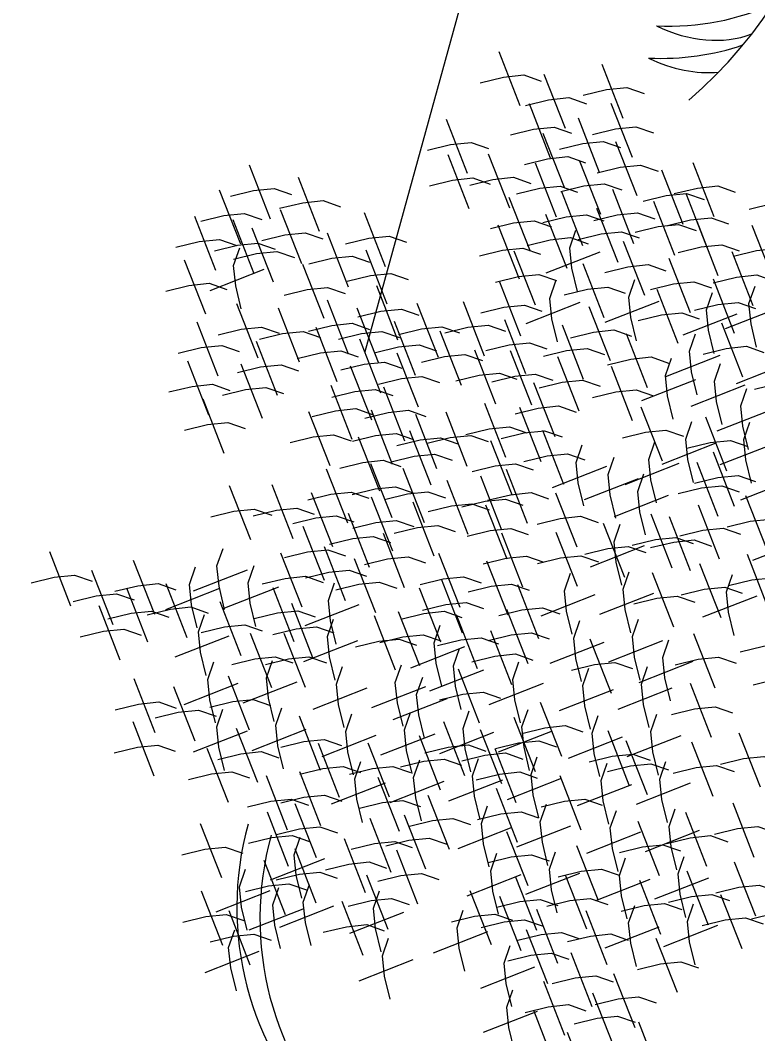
# Model space of a CAD drawing. Header units: millimetres. Extents: x 474016 to 477875, y 2288607 to 2292200.
# Drawn here: x 474438.12 to 474444.02, y 2289443.9 to 2289452 of the extents above; entities that cross this region are included whole.
import ezdxf
from ezdxf.enums import TextEntityAlignment as Align

# ---------------------------------------------------------------- set-up
doc = ezdxf.new("R2010")
doc.units = ezdxf.units.MM
doc.header["$LTSCALE"] = 50
for name, color, linetype, lineweight in [('EXT', 3, 'Continuous', 5), ('JARDIN-HP', 64, 'Continuous', 5), ('JARDINES', 98, 'Continuous', 13), ('vialidad', 5, 'Continuous', 13)]:
    doc.layers.add(name, color=color, linetype=linetype, lineweight=lineweight)
doc.styles.get("Standard").update_dxf_attribs({"font": 'arial.ttf'})

# ---------------------------------------------------------------- blocks, each defined once
blk = doc.blocks.new('A$C41BB26E9')
at = {"color": 0}
blk.add_ellipse((1.2418, -4.4579), major_axis=(3.8202, 2.2006), ratio=0.72, start_param=0.180287, end_param=1.122445, dxfattribs=at)
at = {"color": 56, "true_color": 0x7a7a00}
for centre, major_axis, start_param, end_param in [((2.0885, -2.5463), (2.0718, 1.1934), -0.382187, -0.016555), ((3.4563, -1.9337), (0.8633, 0.4973), -0.75224, -0.078285), ((2.2624, -2.5783), (2.0718, 1.1934), -0.382187, -0.093724), ((3.6302, -1.9657), (0.8633, 0.4973), -0.75224, -0.267806)]:
    blk.add_ellipse(centre, major_axis=major_axis, ratio=0.72, start_param=start_param, end_param=end_param, dxfattribs=at)
blk = doc.blocks.new('Plarbol-031')
for points in [[(-1.761525, 1.7539), (-1.539175, 1.6008)], [(-1.75135, 1.585575), (-1.677025, 1.6675), (-1.603975, 1.7285), (-1.52075, 1.750725)], [(-0.81625, 1.57985), (-0.74195, 1.6618), (-0.668875, 1.722775), (-0.585675, 1.745)], [(-1.6243, 1.62685), (-1.401975, 1.47375)], [(-1.614125, 1.458525), (-1.5398, 1.54045), (-1.46675, 1.60145), (-1.38355, 1.623675)], [(-1.15485, 1.61225), (-0.932525, 1.45915)], [(-1.144675, 1.4439), (-1.07035, 1.52585), (-0.9973, 1.586825), (-0.9141, 1.609075)], [(-1.9578, 1.5646), (-1.735475, 1.4115)], [(-1.94765, 1.39625), (-1.873325, 1.4782), (-1.800275, 1.5392), (-1.71705, 1.561425)], [(-2.19095, 1.5341), (-1.9686, 1.381025)], [(-2.180775, 1.365775), (-2.10645, 1.447725), (-2.0334, 1.5087), (-1.950175, 1.530925)], [(-0.764175, 1.525225), (-0.541825, 1.372125)], [(-0.754, 1.356875), (-0.679675, 1.438825), (-0.606625, 1.4998), (-0.5234, 1.52205)], [(-1.7126, 1.48455), (-1.490275, 1.331475)], [(-1.702425, 1.316225), (-1.6281, 1.398175), (-1.55505, 1.45915), (-1.47185, 1.481375)], [(-1.506775, 1.49155), (-1.28445, 1.33845)], [(-1.496625, 1.3232), (-1.4223, 1.40515), (-1.349225, 1.466125), (-1.266025, 1.488375)], [(-1.255225, 1.50235), (-1.032875, 1.34925)], [(-1.24505, 1.334), (-1.170725, 1.41595), (-1.097675, 1.476925), (-1.01445, 1.499175)], [(-1.098325, 1.4725), (-0.875975, 1.3194)], [(-1.08815, 1.30415), (-1.013825, 1.3861), (-0.940775, 1.447075), (-0.85755, 1.469325)], [(-1.93875, 1.41215), (-1.7164, 1.25905)], [(-1.928575, 1.2438), (-1.85425, 1.32575), (-1.7812, 1.386725), (-1.698, 1.408975)], [(-0.9865, 1.395625), (-0.764175, 1.242525)], [(-0.97635, 1.227275), (-0.902025, 1.309225), (-0.828975, 1.370225), (-0.74575, 1.39245)], [(-0.773075, 1.37085), (-0.550725, 1.21775)], [(-0.7629, 1.2025), (-0.688575, 1.28445), (-0.615525, 1.34545), (-0.5323, 1.367675)], [(-1.808525, 1.33465), (-1.586175, 1.18155)], [(-1.79835, 1.1663), (-1.724025, 1.24825), (-1.650975, 1.309225), (-1.567775, 1.331475)], [(-1.59825, 1.3251), (-1.375925, 1.172025)], [(-1.5881, 1.156775), (-1.513775, 1.238725), (-1.440725, 1.2997), (-1.3575, 1.321925)], [(-1.205675, 1.361325), (-0.983325, 1.208225)], [(-1.1955, 1.192975), (-1.121175, 1.274925), (-1.048125, 1.3359), (-0.9649, 1.35815)], [(-1.39435, 1.2997), (-1.172, 1.1466)], [(-1.384175, 1.13135), (-1.30985, 1.2133), (-1.2368, 1.2743), (-1.153575, 1.296525)], [(-0.596475, 1.057675), (-0.443375, 1.28)], [(-0.428125, 1.067825), (-0.510075, 1.14215), (-0.57105, 1.215225), (-0.5933, 1.298425)], [(-1.761525, 1.2006), (-1.539175, 1.0475)], [(-1.75135, 1.03225), (-1.677025, 1.1142), (-1.603975, 1.1752), (-1.52075, 1.197425)], [(-1.4064, 1.18535), (-1.184075, 1.03225)], [(-1.39625, 1.017025), (-1.321925, 1.09895), (-1.248875, 1.15995), (-1.16565, 1.182175)], [(-0.9973, 1.1809), (-0.774975, 1.027825)], [(-0.98715, 1.012575), (-0.912825, 1.094525), (-0.839775, 1.1555), (-0.75655, 1.177725)], [(-0.773075, 1.216475), (-0.550725, 1.0634)], [(-0.7629, 1.04815), (-0.688575, 1.1301), (-0.615525, 1.191075), (-0.5323, 1.2133)], [(-2.21825, 1.13645), (-1.995925, 0.98335)], [(-2.2081, 0.9681), (-2.133775, 1.05005), (-2.060725, 1.111025), (-1.9775, 1.133275)], [(-1.58555, 1.158675), (-1.363225, 1.005575)], [(-1.575375, 0.990325), (-1.50105, 1.072275), (-1.428, 1.133275), (-1.3448, 1.1555)], [(-0.7432, 0.923), (-0.590125, 1.145325)], [(-0.574875, 0.93315), (-0.656825, 1.007475), (-0.7178, 1.08055), (-0.740025, 1.16375)], [(-1.9648, 1.11295), (-1.74245, 0.95985)], [(-1.954625, 0.9446), (-1.8803, 1.02655), (-1.80725, 1.087525), (-1.724025, 1.10975)], [(-1.21775, 1.128175), (-0.9954, 0.9751)], [(-1.207575, 0.95985), (-1.13325, 1.0418), (-1.0602, 1.102775), (-0.976975, 1.125)], [(-0.4116, 0.87535), (-0.258525, 1.0977)], [(-1.263475, 0.81565), (-1.345425, 0.889975), (-1.4064, 0.963025), (-1.42865, 1.046225)], [(-0.62695, 1.06975), (-0.404625, 0.91665)], [(-0.6168, 0.9014), (-0.542475, 0.98335), (-0.469425, 1.044325), (-0.3862, 1.066575)], [(-0.326475, 0.900775), (-0.25215, 0.9827), (-0.179125, 1.0437), (-0.095925, 1.065925)], [(-2.11915, 1.00495), (-1.896825, 0.85185)], [(-2.109, 0.8366), (-2.034675, 0.91855), (-1.961625, 0.979525), (-1.8784, 1.001775)], [(-1.772325, 0.999875), (-1.549975, 0.846775)], [(-1.76215, 0.831525), (-1.687825, 0.913475), (-1.614775, 0.97445), (-1.53155, 0.996675)], [(-1.58745, 1.029725), (-1.365125, 0.876625)], [(-1.5773, 0.861375), (-1.502975, 0.943325), (-1.429925, 1.0043), (-1.3467, 1.02655)], [(-1.431825, 0.805475), (-1.278725, 1.027825)], [(-1.076075, 0.769275), (-0.922975, 0.9916)], [(-0.90775, 0.779425), (-0.989675, 0.85375), (-1.050675, 0.9268), (-1.0729, 1.010025)], [(-0.96365, 1.03035), (-0.7413, 0.87725)], [(-0.953475, 0.862025), (-0.87915, 0.94395), (-0.8061, 1.00495), (-0.722875, 1.027175)], [(-0.53295, 0.72925), (-0.6149, 0.803575), (-0.675875, 0.876625), (-0.6981, 0.95985)], [(-1.315575, 0.93635), (-1.093225, 0.78325)], [(-1.3054, 0.768), (-1.231075, 0.84995), (-1.158025, 0.910925), (-1.0748, 0.93315)], [(-0.701275, 0.719075), (-0.548175, 0.941425)], [(-0.358875, 0.6797), (-0.440825, 0.754025), (-0.501825, 0.827075), (-0.52405, 0.9103)], [(-1.7431, 0.8652), (-1.52075, 0.7121)], [(-1.732925, 0.69685), (-1.6586, 0.7788), (-1.58555, 0.839775), (-1.502325, 0.862025)], [(-0.527225, 0.669525), (-0.374125, 0.891875)], [(-0.36205, 0.642225), (-0.209, 0.86455)], [(-0.19375, 0.652375), (-0.275675, 0.7267), (-0.33665, 0.79975), (-0.358875, 0.882975)], [(-1.6135, 0.8061), (-1.391175, 0.653025)], [(-1.603325, 0.637775), (-1.529025, 0.719725), (-1.45595, 0.7807), (-1.37275, 0.802925)], [(-0.5628, 0.572975), (-0.64475, 0.6473), (-0.705725, 0.72035), (-0.727975, 0.803575)], [(-1.3772, 0.558375), (-1.2241, 0.7807)], [(-1.20885, 0.568525), (-1.2908, 0.64285), (-1.351775, 0.7159), (-1.374, 0.799125)], [(-1.18025, 0.78705), (-0.957925, 0.63395)], [(-1.1701, 0.618725), (-1.095775, 0.70065), (-1.022725, 0.76165), (-0.9395, 0.783875)], [(-0.966825, 0.780075), (-0.744475, 0.626975)], [(-0.95665, 0.611725), (-0.882325, 0.693675), (-0.809275, 0.75465), (-0.72605, 0.7769)], [(-0.73115, 0.5628), (-0.57805, 0.78515)], [(-0.094, 0.53105), (-0.17595, 0.605375), (-0.23695, 0.678425), (-0.25915, 0.76165)], [(-0.262325, 0.520875), (-0.10925, 0.743225)], [(-0.444, 0.665725), (-0.2217, 0.512625)], [(-0.43385, 0.497375), (-0.359525, 0.579325), (-0.286475, 0.6403), (-0.203275, 0.66255)], [(-0.091475, 0.439575), (0.061625, 0.6619)], [(-1.58935, 0.6492), (-1.367025, 0.4961)], [(-1.5792, 0.480875), (-1.504875, 0.5628), (-1.431825, 0.6238), (-1.3486, 0.646025)], [(-1.235525, 0.646025), (-1.0132, 0.492925)], [(-1.225375, 0.4777), (-1.15105, 0.559625), (-1.077975, 0.620625), (-0.994775, 0.64285)], [(-0.938875, 0.6149), (-0.716525, 0.4618)], [(-0.31885, 0.381775), (-0.4008, 0.4561), (-0.4618, 0.52915), (-0.484025, 0.61235)], [(-0.9287, 0.44655), (-0.854375, 0.5285), (-0.781325, 0.5895), (-0.6981, 0.611725)], [(-0.4872, 0.3716), (-0.3341, 0.59395)], [(-2.6369, 0.527875), (-2.41455, 0.374775)], [(-2.626725, 0.359525), (-2.5524, 0.441475), (-2.47935, 0.502475), (-2.396125, 0.5247)], [(-2.290675, 0.56345), (-2.06835, 0.41035)], [(-2.280525, 0.3951), (-2.2062, 0.47705), (-2.133125, 0.538025), (-2.049925, 0.560275)], [(-0.719075, 0.536775), (-0.496725, 0.383675)], [(-0.7089, 0.368425), (-0.634575, 0.450375), (-0.561525, 0.51135), (-0.4783, 0.5336)], [(-0.3233, 0.55075), (-0.101, 0.39765)], [(-0.31315, 0.3824), (-0.23885, 0.46435), (-0.1658, 0.525325), (-0.082575, 0.547575)], [(-1.677025, 0.478325), (-1.4547, 0.325225)], [(-1.66685, 0.309975), (-1.59255, 0.391925), (-1.519475, 0.452925), (-1.436275, 0.47515)], [(-1.47185, 0.5177), (-1.2495, 0.364625)], [(-1.461675, 0.349375), (-1.38735, 0.431325), (-1.3143, 0.4923), (-1.231075, 0.514525)], [(-1.1701, 0.512625), (-0.94775, 0.359525)], [(-1.159925, 0.344275), (-1.0856, 0.426225), (-1.01255, 0.487225), (-0.929325, 0.50945)], [(-2.85795, 0.4472), (-2.635625, 0.2941)], [(-2.8478, 0.27885), (-2.773475, 0.3608), (-2.700425, 0.421775), (-2.6172, 0.444025)], [(-0.408425, 0.207075), (-0.490375, 0.2814), (-0.551375, 0.35445), (-0.5736, 0.437675)], [(-0.359525, 0.4688), (-0.1372, 0.3157)], [(-0.34935, 0.30045), (-0.275025, 0.3824), (-0.202, 0.443375), (-0.118775, 0.465625)], [(-0.084475, 0.467525), (0.13785, 0.314425)], [(-0.074325, 0.299175), (0, 0.381125), (0.073075, 0.442125), (0.156275, 0.46435)], [(0.11245, 0.237575), (0.26555, 0.4599)], [(-2.38025, 0.3894), (-2.1579, 0.2363)], [(-2.370075, 0.22105), (-2.29575, 0.303), (-2.2227, 0.363975), (-2.1395, 0.3862)], [(-2.187125, 0.4237), (-1.9648, 0.2706)], [(-2.176975, 0.25535), (-2.10265, 0.3373), (-2.0296, 0.398275), (-1.946375, 0.420525)], [(-1.3683, 0.41225), (-1.14595, 0.25915)], [(-1.358125, 0.243925), (-1.2838, 0.325875), (-1.21075, 0.38685), (-1.127525, 0.409075)], [(-0.576775, 0.1969), (-0.423675, 0.41925)], [(-2.62165, 0.357), (-2.3993, 0.2039)], [(-2.611475, 0.18865), (-2.53715, 0.2706), (-2.4641, 0.331575), (-2.380875, 0.353825)], [(-1.851075, 0.3519), (-1.62875, 0.198825)], [(-1.840925, 0.183575), (-1.7666, 0.265525), (-1.69355, 0.3265), (-1.610325, 0.348725)], [(-1.1955, 0.35065), (-0.973175, 0.19755)], [(-1.18535, 0.1823), (-1.111025, 0.26425), (-1.037975, 0.325225), (-0.95475, 0.34745)], [(-2.0531, 0.3138), (-1.83075, 0.1607)], [(-2.042925, 0.14545), (-1.9686, 0.2274), (-1.89555, 0.288375), (-1.812325, 0.310625)], [(-1.690375, 0.3049), (-1.468025, 0.1518)], [(-1.6802, 0.13655), (-1.605875, 0.2185), (-1.532825, 0.2795), (-1.4496, 0.301725)], [(-1.508675, 0.322675), (-1.28635, 0.1696)], [(-1.498525, 0.15435), (-1.4242, 0.2363), (-1.35115, 0.297275), (-1.267925, 0.3195)], [(-0.36715, 0.0559), (-0.4491, 0.1302), (-0.510075, 0.20325), (-0.5323, 0.286475)], [(-0.2433, 0.3087), (-0.02095, 0.155625)], [(-0.233125, 0.140375), (-0.1588, 0.222325), (-0.08575, 0.2833), (-0.002525, 0.305525)], [(-2.9075, 0.273125), (-2.685175, 0.12005)], [(-2.89735, 0.1048), (-2.823025, 0.18675), (-2.749975, 0.247725), (-2.66675, 0.26995)], [(-0.680325, 0.00635), (-0.762275, 0.08065), (-0.82325, 0.1537), (-0.845475, 0.236925)], [(-0.6943, 0.0324), (-0.5412, 0.254725)], [(-0.52595, 0.042575), (-0.6079, 0.116875), (-0.668875, 0.189925), (-0.691125, 0.273125)], [(-0.535475, 0.04575), (-0.382375, 0.26805)], [(0.074325, 0.245175), (0.296675, 0.0921)], [(0.0845, 0.07685), (0.158825, 0.1588), (0.231875, 0.219775), (0.3151, 0.242)], [(-2.777925, 0.194375), (-2.555575, 0.0413)], [(-2.76775, 0.02605), (-2.693425, 0.107975), (-2.620375, 0.16895), (-2.53715, 0.1912)], [(-2.682625, 0.21215), (-2.4603, 0.05905)], [(-2.672475, 0.043825), (-2.59815, 0.12575), (-2.525075, 0.18675), (-2.441875, 0.208975)], [(-2.3936, 0.204525), (-2.17125, 0.05145)], [(-2.383425, 0.036225), (-2.3091, 0.118125), (-2.23605, 0.179125), (-2.152825, 0.20135)], [(-1.892375, 0.22295), (-1.67005, 0.06985)], [(-1.8822, 0.054625), (-1.8079, 0.13655), (-1.734825, 0.19755), (-1.651625, 0.219775)], [(-1.1847, 0.2185), (-0.962375, 0.0654)], [(-1.17455, 0.0502), (-1.100225, 0.1321), (-1.027175, 0.1931), (-0.94395, 0.215325)], [(-1.037325, 0.189925), (-0.815, 0.03685)], [(-0.84865, -0.0038), (-0.695575, 0.2185)], [(-2.0696, 0.177225), (-1.847275, 0.02415)], [(-2.05945, 0.0089), (-1.985125, 0.090825), (-1.912075, 0.1518), (-1.82885, 0.17405)], [(-1.330825, 0.1429), (-1.108475, -0.01015)], [(-1.027175, 0.0216), (-0.95285, 0.103525), (-0.879775, 0.1645), (-0.796575, 0.18675)], [(-0.402075, 0.1499), (-0.179775, -0.003175)], [(-0.391925, -0.018425), (-0.3176, 0.0635), (-0.24455, 0.1245), (-0.16135, 0.146725)], [(-0.324575, 0.188025), (-0.102275, 0.03495)], [(-0.314425, 0.0197), (-0.240125, 0.101625), (-0.16705, 0.1626), (-0.08385, 0.18485)], [(-2.934825, 0.107975), (-2.712475, -0.0451)], [(-2.92465, -0.06035), (-2.850325, 0.0216), (-2.777275, 0.08255), (-2.69405, 0.1048)], [(-2.512375, -0.127675), (-2.594325, -0.05335), (-2.6553, 0.0197), (-2.67755, 0.1029)], [(-2.2062, 0.13085), (-1.98385, -0.022225)], [(-2.196025, -0.037475), (-2.1217, 0.044475), (-2.04865, 0.105425), (-1.965425, 0.127675)], [(-1.799, 0.1086), (-1.57665, -0.044475)], [(-1.788825, -0.0597), (-1.7145, 0.02225), (-1.64145, 0.0832), (-1.558225, 0.105425)], [(-1.32065, -0.0254), (-1.246325, 0.05655), (-1.173275, 0.1175), (-1.09005, 0.139725)], [(0.06735, -0.110525), (0.22045, 0.111775)], [(0.235675, -0.100375), (0.15375, -0.02605), (0.09275, 0.047025), (0.070525, 0.1302)], [(-2.680725, -0.13785), (-2.527625, 0.084475)], [(-1.98005, 0.0654), (-1.7577, -0.08765)], [(-1.969875, -0.1029), (-1.89555, -0.02095), (-1.8225, 0.040025), (-1.739275, 0.062225)], [(-0.084475, 0.086375), (0.13785, -0.0667)], [(-0.074325, -0.08195), (0, 0), (0.073075, 0.060975), (0.156275, 0.0832)], [(-1.457225, 0.008275), (-1.2349, -0.144825)], [(-1.447075, -0.160075), (-1.37275, -0.078125), (-1.2997, -0.01715), (-1.216475, 0.005075)], [(-1.210125, 0.015875), (-0.987775, -0.1372)], [(-1.19995, -0.15245), (-1.125625, -0.0705), (-1.052575, -0.009525), (-0.96935, 0.0127)], [(-0.4961, -0.210275), (-0.343, 0.012075)], [(-0.32775, -0.2001), (-0.4097, -0.125775), (-0.470675, -0.052725), (-0.492925, 0.0305)], [(0.30175, -0.148), (0.376075, -0.06605), (0.449125, -0.005075), (0.53235, 0.01715)], [(-2.3739, -0.02795), (-2.15155, -0.18105)], [(-2.363725, -0.196275), (-2.2894, -0.11435), (-2.21635, -0.05335), (-2.133125, -0.031125)], [(-2.17825, -0.00445), (-1.9559, -0.157525)], [(-2.168075, -0.172775), (-2.09375, -0.090825), (-2.0207, -0.02985), (-1.937475, -0.007625)], [(-0.82325, -0.0165), (-0.600925, -0.1696)], [(-0.813075, -0.18485), (-0.73875, -0.1029), (-0.6657, -0.041925), (-0.5825, -0.0197)], [(-0.5609, -0.0089), (-0.33855, -0.161975)], [(-0.550725, -0.177225), (-0.4764, -0.095275), (-0.40335, -0.0343), (-0.320125, -0.012075)], [(-2.8605, -0.087025), (-2.63815, -0.240125)], [(-2.850325, -0.255375), (-2.776, -0.173425), (-2.70295, -0.112425), (-2.619725, -0.0902)], [(-1.944475, -0.062875), (-1.722125, -0.215975)], [(-1.9343, -0.231225), (-1.859975, -0.149275), (-1.786925, -0.0883), (-1.7037, -0.06605)], [(-1.762775, -0.057175), (-1.54045, -0.210275)], [(-1.752625, -0.2255), (-1.6783, -0.14355), (-1.60525, -0.082575), (-1.522025, -0.06035)], [(-1.567775, -0.0794), (-1.345425, -0.2325)], [(-1.5576, -0.24775), (-1.483275, -0.1658), (-1.410225, -0.1048), (-1.327, -0.082575)], [(-1.076075, -0.054625), (-0.85375, -0.207725)], [(-1.065925, -0.222975), (-0.9916, -0.141025), (-0.91855, -0.080025), (-0.835325, -0.0578)], [(-0.2433, -0.072425), (-0.02095, -0.2255)], [(-0.233125, -0.24075), (-0.1588, -0.1588), (-0.08575, -0.097825), (-0.002525, -0.0756)], [(0.4377, -0.2414), (0.512025, -0.15945), (0.585075, -0.09845), (0.6683, -0.076225)], [(-2.544775, -0.119425), (-2.32245, -0.272525)], [(-2.534625, -0.287775), (-2.4603, -0.205825), (-2.387225, -0.144825), (-2.304025, -0.1226)], [(-0.168975, -0.3589), (-0.2509, -0.284575), (-0.311875, -0.211525), (-0.3341, -0.128325)], [(-1.969875, -0.188025), (-1.74755, -0.341125)], [(-1.750075, -0.1785), (-1.52775, -0.3316)], [(-1.739925, -0.34685), (-1.6656, -0.2649), (-1.59255, -0.2039), (-1.509325, -0.181675)], [(-1.547425, -0.157525), (-1.3251, -0.310625)], [(-1.537275, -0.325875), (-1.46295, -0.243925), (-1.3899, -0.18295), (-1.306675, -0.160725)], [(-1.1574, -0.14675), (-0.93505, -0.299825)], [(-1.147225, -0.315075), (-1.0729, -0.233125), (-0.99985, -0.17215), (-0.916625, -0.149925)], [(-0.7197, -0.1677), (-0.497375, -0.3208)], [(-0.70955, -0.33605), (-0.635225, -0.2541), (-0.56215, -0.1931), (-0.47895, -0.170875)], [(-0.337275, -0.369075), (-0.184225, -0.14675)], [(-2.372, -0.21345), (-2.14965, -0.366525)], [(-2.361825, -0.381775), (-2.2875, -0.299825), (-2.21445, -0.23885), (-2.131225, -0.216625)], [(-1.9597, -0.356375), (-1.8854, -0.274425), (-1.812325, -0.21345), (-1.729125, -0.1912)], [(0.074325, -0.199475), (0.296675, -0.35255)], [(0.0845, -0.3678), (0.158825, -0.28585), (0.231875, -0.224875), (0.3151, -0.20265)], [(-1.27555, -0.25155), (-1.0532, -0.40465)], [(-1.265375, -0.4199), (-1.19105, -0.33795), (-1.118, -0.276975), (-1.0348, -0.254725)], [(-1.061475, -0.2452), (-0.839125, -0.3983)], [(-1.0513, -0.41355), (-0.976975, -0.3316), (-0.903925, -0.2706), (-0.8207, -0.248375)], [(-2.650875, -0.293475), (-2.428525, -0.446575)], [(-2.6407, -0.461825), (-2.566375, -0.379875), (-2.493325, -0.3189), (-2.4101, -0.29665)], [(-1.729125, -0.315075), (-1.506775, -0.468175)], [(-1.71895, -0.483425), (-1.644625, -0.401475), (-1.571575, -0.3405), (-1.48835, -0.31825)], [(-1.47565, -0.32015), (-1.253325, -0.47325)], [(-1.4655, -0.4885), (-1.391175, -0.40655), (-1.3181, -0.345575), (-1.2349, -0.323325)], [(-0.928075, -0.311275), (-0.705725, -0.464375)], [(-0.9179, -0.4796), (-0.843575, -0.39765), (-0.770525, -0.336675), (-0.6873, -0.31445)], [(-0.559625, -0.5279), (-0.406525, -0.30555)], [(-0.391275, -0.517725), (-0.473225, -0.4434), (-0.5342, -0.37035), (-0.55645, -0.287125)], [(-0.1785, -0.5279), (-0.0254, -0.30555)], [(-0.01015, -0.517725), (-0.0921, -0.4434), (-0.153075, -0.37035), (-0.175325, -0.287125)], [(-0.007625, -0.52915), (0.145475, -0.306825)], [(0.160725, -0.519), (0.078775, -0.444675), (0.0178, -0.371625), (-0.00445, -0.2884)], [(-2.370725, -0.3405), (-2.148375, -0.493575)], [(-2.36055, -0.508825), (-2.286225, -0.426875), (-2.213175, -0.3659), (-2.12995, -0.343675)], [(-1.987025, -0.34685), (-1.7647, -0.499925)], [(-1.976875, -0.515175), (-1.90255, -0.433225), (-1.829475, -0.37225), (-1.746275, -0.350025)], [(-1.612875, -0.3856), (-1.390525, -0.538675)], [(-1.6027, -0.553925), (-1.528375, -0.471975), (-1.455325, -0.411), (-1.3721, -0.388775)], [(-1.349875, -0.4237), (-1.127525, -0.5768)], [(0.18995, -0.399575), (0.412275, -0.552675)], [(0.200125, -0.5679), (0.274425, -0.48595), (0.3475, -0.424975), (0.4307, -0.40275)], [(-2.585425, -0.46755), (-2.3631, -0.620625)], [(-2.575275, -0.635875), (-2.50095, -0.553925), (-2.4279, -0.49295), (-2.344675, -0.470725)], [(-1.3397, -0.59205), (-1.265375, -0.5101), (-1.192325, -0.449125), (-1.109125, -0.426875)], [(-0.912825, -0.458), (-0.690475, -0.6111)], [(-0.90265, -0.62635), (-0.828325, -0.5444), (-0.755275, -0.483425), (-0.67205, -0.461175)], [(-0.7324, -0.4688), (-0.510075, -0.6219)], [(-0.4008, -0.6867), (-0.247725, -0.464375)], [(-0.2325, -0.676525), (-0.314425, -0.6022), (-0.3754, -0.52915), (-0.397625, -0.44595)], [(-0.019675, -0.6867), (0.1334, -0.464375)], [(0.14865, -0.676525), (0.0667, -0.6022), (0.005725, -0.52915), (-0.0165, -0.44595)], [(0.507575, -0.4631), (0.7299, -0.6162)], [(0.51775, -0.631425), (0.59205, -0.549475), (0.665125, -0.4885), (0.748325, -0.466275)], [(-1.5233, -0.51265), (-1.30095, -0.665725)], [(-1.513125, -0.680975), (-1.4388, -0.599025), (-1.36575, -0.53805), (-1.282525, -0.515825)], [(-0.72225, -0.63715), (-0.647925, -0.5552), (-0.574875, -0.494225), (-0.49165, -0.471975)], [(-0.3106, -0.489775), (-0.0883, -0.642875)], [(-0.30045, -0.658125), (-0.22615, -0.576175), (-0.153075, -0.515175), (-0.069875, -0.49295)], [(-1.769775, -0.521525), (-1.547425, -0.674625)], [(-1.7596, -0.689875), (-1.685275, -0.607925), (-1.612225, -0.54695), (-1.529025, -0.5247)], [(-1.116725, -0.553925), (-0.8944, -0.707025)], [(-1.106575, -0.722275), (-1.03225, -0.640325), (-0.9592, -0.57935), (-0.875975, -0.5571)], [(-2.426625, -0.57425), (-2.204275, -0.72735)], [(-2.41645, -0.7426), (-2.342125, -0.66065), (-2.269075, -0.599675), (-2.18585, -0.577425)], [(-0.7089, -0.592675), (-0.486575, -0.745775)], [(-0.69875, -0.761025), (-0.624425, -0.679075), (-0.551375, -0.6181), (-0.46815, -0.59585)], [(-0.073675, -0.83535), (-0.155625, -0.761025), (-0.2166, -0.687975), (-0.23885, -0.60475)], [(0.307475, -0.83535), (0.225525, -0.761025), (0.16455, -0.687975), (0.1423, -0.60475)], [(-1.76595, -0.65175), (-1.543625, -0.80485)], [(-1.7558, -0.8201), (-1.681475, -0.73815), (-1.608425, -0.677175), (-1.5252, -0.65495)], [(-1.5703, -0.63525), (-1.347975, -0.78835)], [(-1.56015, -0.803575), (-1.485825, -0.72165), (-1.41275, -0.66065), (-1.32955, -0.638425)], [(-1.3829, -0.6219), (-1.160575, -0.775)], [(-1.37275, -0.79025), (-1.298425, -0.7083), (-1.225375, -0.647325), (-1.14215, -0.625075)], [(-1.0405, -0.64605), (-0.818175, -0.79915)], [(-1.03035, -0.814375), (-0.956025, -0.73245), (-0.882975, -0.67145), (-0.79975, -0.649225)], [(-0.242025, -0.845525), (-0.088925, -0.623175)], [(0.139125, -0.845525), (0.292225, -0.623175)], [(0.34875, -0.6219), (0.5711, -0.775)], [(0.358925, -0.79025), (0.43325, -0.7083), (0.5063, -0.647325), (0.589525, -0.625075)], [(-1.938125, -0.724175), (-1.715775, -0.877275)], [(-1.92795, -0.892525), (-1.853625, -0.810575), (-1.780575, -0.7496), (-1.69735, -0.72735)], [(-1.1015, -0.737525), (-0.87915, -0.890625)], [(-1.091325, -0.90585), (-1.017, -0.823925), (-0.94395, -0.762925), (-0.860725, -0.7407)], [(-0.890575, -0.743875), (-0.66825, -0.896975)], [(-0.880425, -0.912225), (-0.8061, -0.830275), (-0.73305, -0.769275), (-0.649825, -0.74705)], [(-0.716525, -0.71655), (-0.4942, -0.86965)], [(-0.706375, -0.8849), (-0.63205, -0.80295), (-0.558975, -0.741975), (-0.475775, -0.719725)], [(0.666375, -0.74895), (0.888725, -0.90205)], [(0.67655, -0.9173), (0.750875, -0.83535), (0.823925, -0.774375), (0.90715, -0.752125)], [(-1.428, -0.79405), (-1.205675, -0.94715)], [(-1.41785, -0.9624), (-1.343525, -0.88045), (-1.270475, -0.819475), (-1.18725, -0.797225)], [(-0.52785, -1.004325), (-0.374775, -0.782)], [(-0.359525, -0.99415), (-0.441475, -0.919825), (-0.50245, -0.846775), (-0.524675, -0.763575)], [(-0.0832, -1.004325), (0.069875, -0.782)], [(0.085125, -0.99415), (0.003175, -0.919825), (-0.0578, -0.846775), (-0.080025, -0.763575)], [(-0.0038, -0.7966), (0.218525, -0.9497)], [(0.00635, -0.96495), (0.080675, -0.883), (0.15375, -0.822), (0.23695, -0.799775)], [(0.092125, -0.786425), (0.31445, -0.939525)], [(0.102275, -0.954775), (0.1766, -0.872825), (0.24965, -0.81185), (0.332875, -0.7896)], [(0.29795, -1.004325), (0.451025, -0.782)], [(0.466275, -0.99415), (0.384325, -0.919825), (0.32335, -0.846775), (0.301125, -0.763575)], [(-2.099475, -0.838525), (-1.877125, -0.991625)], [(-2.0893, -1.006875), (-2.014975, -0.924925), (-1.941925, -0.863925), (-1.8587, -0.8417)], [(-1.71005, -0.803575), (-1.487725, -0.956675)], [(-1.6999, -0.971925), (-1.625575, -0.889975), (-1.552525, -0.829), (-1.4693, -0.806775)], [(-1.575375, -0.82645), (-1.35305, -0.97955)], [(-1.565225, -0.9948), (-1.4909, -0.91285), (-1.41785, -0.851875), (-1.334625, -0.829625)], [(-0.92615, -1.067225), (-0.773075, -0.844875)], [(-0.757825, -1.05705), (-0.839775, -0.982725), (-0.90075, -0.909675), (-0.922975, -0.82645)], [(-1.121175, -0.883), (-0.89885, -1.0361)], [(-1.111025, -1.051325), (-1.0367, -0.969375), (-0.96365, -0.9084), (-0.880425, -0.886175)], [(-0.792125, -1.1066), (-0.639025, -0.884275)], [(-0.623775, -1.096425), (-0.705725, -1.0221), (-0.766725, -0.94905), (-0.78895, -0.86585)], [(-0.337925, -0.862675), (-0.1156, -1.01575)], [(-0.32775, -1.031), (-0.253425, -0.94905), (-0.1804, -0.888075), (-0.097175, -0.86585)], [(-1.274925, -1.170125), (-1.35685, -1.0958), (-1.41785, -1.02275), (-1.440075, -0.939525)], [(-0.36905, -1.16315), (-0.215975, -0.9408)], [(-0.200725, -1.152975), (-0.28265, -1.07865), (-0.343625, -1.0056), (-0.365875, -0.922375)], [(0.0756, -1.16315), (0.2287, -0.9408)], [(0.24395, -1.152975), (0.162, -1.07865), (0.101025, -1.0056), (0.078775, -0.922375)], [(0.45675, -1.16315), (0.60985, -0.9408)], [(0.6251, -1.152975), (0.54315, -1.07865), (0.482175, -1.0056), (0.459925, -0.922375)], [(0.507575, -0.907775), (0.7299, -1.060875)], [(0.51775, -1.0761), (0.59205, -0.99415), (0.665125, -0.933175), (0.748325, -0.91095)], [(-1.726575, -0.963675), (-1.50425, -1.116775)], [(-1.7164, -1.132), (-1.642075, -1.050075), (-1.569025, -0.989075), (-1.485825, -0.96685)], [(-1.44325, -1.1803), (-1.29015, -0.95795)], [(-1.203125, -0.9624), (-0.9808, -1.1155)], [(-1.192975, -1.13075), (-1.11865, -1.0488), (-1.0456, -0.9878), (-0.962375, -0.965575)], [(-0.7413, -0.9478), (-0.518975, -1.100875)], [(-0.73115, -1.116125), (-0.656825, -1.034175), (-0.58375, -0.9732), (-0.50055, -0.950975)], [(0.8252, -0.9713), (1.047525, -1.1244)], [(0.835375, -1.139625), (0.909675, -1.057675), (0.98275, -0.9967), (1.06595, -0.974475)], [(1.039275, -1.146625), (1.1136, -1.064675), (1.18665, -1.0037), (1.269875, -0.98145)], [(-0.39955, -0.989075), (-0.177225, -1.142175)], [(-0.389375, -1.157425), (-0.31505, -1.075475), (-0.242025, -1.0145), (-0.1588, -0.99225)], [(-1.630025, -1.311775), (-1.711975, -1.23745), (-1.77295, -1.1644), (-1.795175, -1.0812)], [(-1.18535, -1.311775), (-1.2673, -1.23745), (-1.328275, -1.1644), (-1.3505, -1.0812)], [(-0.8042, -1.311775), (-0.88615, -1.23745), (-0.947125, -1.1644), (-0.96935, -1.0812)], [(-0.690475, -1.3029), (-0.772425, -1.228575), (-0.833425, -1.155525), (-0.85565, -1.0723)], [(-0.42305, -1.311775), (-0.505, -1.23745), (-0.565975, -1.1644), (-0.5882, -1.0812)], [(-0.041925, -1.311775), (-0.123875, -1.23745), (-0.18485, -1.1644), (-0.207075, -1.0812)], [(0.40275, -1.311775), (0.3208, -1.23745), (0.259825, -1.1644), (0.2376, -1.0812)], [(0.34875, -1.066575), (0.5711, -1.219675)], [(0.358925, -1.234925), (0.43325, -1.152975), (0.5063, -1.092), (0.589525, -1.06975)], [(0.7839, -1.311775), (0.70195, -1.23745), (0.640975, -1.1644), (0.61875, -1.0812)], [(-1.9629, -1.337825), (-1.8098, -1.1155)], [(-1.79455, -1.327675), (-1.8765, -1.25335), (-1.937475, -1.1803), (-1.9597, -1.097075)], [(-1.79835, -1.32195), (-1.645275, -1.099625)], [(-1.66685, -1.1174), (-1.444525, -1.2705)], [(-1.6567, -1.28575), (-1.582375, -1.2038), (-1.509325, -1.1428), (-1.4261, -1.120575)], [(-1.5538, -1.1301), (-1.33145, -1.2832)], [(-1.353675, -1.32195), (-1.2006, -1.099625)], [(-0.972525, -1.32195), (-0.81945, -1.099625)], [(-0.858825, -1.31305), (-0.705725, -1.090725)], [(-0.591375, -1.32195), (-0.4383, -1.099625)], [(-0.497375, -1.12375), (-0.275025, -1.27685)], [(-0.4872, -1.2921), (-0.412875, -1.21015), (-0.339825, -1.14915), (-0.2566, -1.126925)], [(-0.21025, -1.32195), (-0.057175, -1.099625)], [(-0.07115, -1.094525), (0.1512, -1.247625)], [(-0.060975, -1.262875), (0.01335, -1.180925), (0.0864, -1.11995), (0.169625, -1.0977)], [(0.234425, -1.32195), (0.3875, -1.099625)], [(0.615575, -1.32195), (0.76865, -1.099625)], [(0.666375, -1.1301), (0.888725, -1.2832)], [(-1.543625, -1.29845), (-1.4693, -1.2165), (-1.39625, -1.155525), (-1.313025, -1.133275)], [(-0.39255, -1.159325), (-0.17025, -1.312425)], [(-0.382375, -1.327675), (-0.30805, -1.245725), (-0.235025, -1.184725), (-0.151825, -1.1625)], [(0.67655, -1.29845), (0.750875, -1.2165), (0.823925, -1.155525), (0.90715, -1.133275)], [(0.8576, -1.13265), (1.079925, -1.28575)], [(0.86775, -1.300975), (0.942075, -1.21905), (1.01515, -1.15805), (1.09835, -1.135825)], [(-0.660625, -1.189175), (-0.4383, -1.342275)], [(-0.65045, -1.357525), (-0.57615, -1.275575), (-0.503075, -1.2146), (-0.419875, -1.19235)], [(-2.0207, -1.480775), (-1.8676, -1.258425)], [(-1.85235, -1.4706), (-1.9343, -1.396275), (-1.995275, -1.323225), (-2.017525, -1.24)], [(-1.504875, -1.264775), (-1.282525, -1.417875)], [(-1.4947, -1.433125), (-1.420375, -1.351175), (-1.347325, -1.2902), (-1.264125, -1.26795)], [(-1.194875, -1.480775), (-1.041775, -1.258425)], [(-1.026525, -1.4706), (-1.108475, -1.396275), (-1.16945, -1.323225), (-1.1917, -1.24)], [(-0.813725, -1.480775), (-0.660625, -1.258425)], [(-0.645375, -1.4706), (-0.727325, -1.396275), (-0.7883, -1.323225), (-0.81055, -1.24)], [(-0.432575, -1.480775), (-0.279475, -1.258425)], [(-0.264225, -1.4706), (-0.346175, -1.396275), (-0.40715, -1.323225), (-0.4294, -1.24)], [(-0.05145, -1.480775), (0.10165, -1.258425)], [(0.1169, -1.4706), (0.03495, -1.396275), (-0.026025, -1.323225), (-0.048275, -1.24)], [(0.393225, -1.480775), (0.546325, -1.258425)], [(0.561575, -1.4706), (0.479625, -1.396275), (0.41865, -1.323225), (0.3964, -1.24)], [(0.774375, -1.480775), (0.927475, -1.258425)], [(0.942725, -1.4706), (0.860775, -1.396275), (0.7998, -1.323225), (0.77755, -1.24)], [(-1.834575, -1.30925), (-1.612225, -1.46235)], [(-1.8244, -1.477575), (-1.750075, -1.39565), (-1.677025, -1.33465), (-1.5938, -1.312425)], [(-0.717175, -1.3067), (-0.494825, -1.4598)], [(-0.707, -1.47505), (-0.632675, -1.3931), (-0.559625, -1.332125), (-0.4764, -1.309875)], [(-0.283925, -1.3086), (-0.0616, -1.4617)], [(-0.27375, -1.47695), (-0.19945, -1.395), (-0.1264, -1.334025), (-0.0432, -1.311775)], [(0.507575, -1.288925), (0.7299, -1.442025)], [(0.51775, -1.45725), (0.59205, -1.3753), (0.665125, -1.314325), (0.748325, -1.2921)], [(-1.633825, -1.35245), (-1.4115, -1.50555)], [(-1.623675, -1.520775), (-1.54935, -1.438825), (-1.476275, -1.37785), (-1.393075, -1.355625)], [(0.17535, -1.32005), (0.397675, -1.47315)], [(0.1855, -1.488375), (0.259825, -1.40645), (0.332875, -1.34545), (0.4161, -1.323225)], [(-2.275425, -1.37595), (-2.0531, -1.52905)], [(-2.265275, -1.5443), (-2.19095, -1.46235), (-2.1179, -1.40135), (-2.034675, -1.379125)], [(-2.0893, -1.381025), (-1.866975, -1.534125)], [(-2.07915, -1.549375), (-2.004825, -1.467425), (-1.93175, -1.40645), (-1.84855, -1.3842)], [(-1.69355, -1.6294), (-1.7755, -1.555075), (-1.836475, -1.482025), (-1.8587, -1.398825)], [(-1.3124, -1.6294), (-1.39435, -1.555075), (-1.455325, -1.482025), (-1.47755, -1.398825)], [(-0.867725, -1.6294), (-0.949675, -1.555075), (-1.01065, -1.482025), (-1.032875, -1.398825)], [(-0.486575, -1.6294), (-0.568525, -1.555075), (-0.6295, -1.482025), (-0.651725, -1.398825)], [(-0.10545, -1.6294), (-0.1874, -1.555075), (-0.24835, -1.482025), (-0.270575, -1.398825)], [(0.2757, -1.6294), (0.19375, -1.555075), (0.132775, -1.482025), (0.11055, -1.398825)], [(0.720375, -1.6294), (0.638425, -1.555075), (0.57745, -1.482025), (0.555225, -1.398825)], [(-1.861875, -1.639575), (-1.7088, -1.41725)], [(-1.480725, -1.639575), (-1.32765, -1.41725)], [(-1.03605, -1.639575), (-0.882975, -1.41725)], [(-0.6549, -1.639575), (-0.501825, -1.41725)], [(-0.27375, -1.639575), (-0.1207, -1.41725)], [(-0.13085, -1.447725), (0.091475, -1.600825)], [(-0.1207, -1.616075), (-0.046375, -1.534125), (0.0267, -1.47315), (0.1099, -1.4509)], [(0.107375, -1.639575), (0.26045, -1.41725)], [(0.55205, -1.639575), (0.705125, -1.41725)], [(-2.2297, -1.499825), (-2.00735, -1.652925)], [(-2.219525, -1.66815), (-2.1452, -1.586225), (-2.07215, -1.525225), (-1.988925, -1.503)], [(-0.895675, -1.46805), (-0.673325, -1.62115)], [(-0.8855, -1.6364), (-0.811175, -1.55445), (-0.738125, -1.493475), (-0.6549, -1.471225)], [(0.207725, -1.46235), (0.430075, -1.615425)], [(0.2179, -1.630675), (0.292225, -1.548725), (0.365275, -1.48775), (0.4485, -1.465525)], [(0.7223, -1.469975), (0.944625, -1.62305)], [(0.73245, -1.6383), (0.806775, -1.55635), (0.879825, -1.495375), (0.96305, -1.47315)], [(-2.408825, -1.523325), (-2.1865, -1.676425)], [(-2.398675, -1.691675), (-2.32435, -1.609725), (-2.2513, -1.548725), (-2.168075, -1.5265)], [(-1.23045, -1.54365), (-1.0081, -1.69675)], [(-1.220275, -1.712), (-1.14595, -1.63005), (-1.0729, -1.569075), (-0.989675, -1.546825)], [(-0.5285, -1.512525), (-0.30615, -1.665625)], [(-0.518325, -1.680875), (-0.444, -1.598925), (-0.37095, -1.537925), (-0.287725, -1.5157)], [(0.3799, -1.54555), (0.602225, -1.69865)], [(0.39005, -1.7139), (0.464375, -1.63195), (0.537425, -1.570975), (0.62065, -1.548725)], [(-2.619725, -1.56145), (-2.3974, -1.714525)], [(-2.609575, -1.729775), (-2.53525, -1.647825), (-2.4622, -1.58685), (-2.378975, -1.564625)], [(-1.703075, -1.7984), (-1.549975, -1.57605)], [(-1.534725, -1.788225), (-1.616675, -1.7139), (-1.67765, -1.64085), (-1.6999, -1.557625)], [(-1.608425, -1.57415), (-1.386075, -1.72725)], [(-1.59825, -1.742475), (-1.523925, -1.66055), (-1.450875, -1.59955), (-1.36765, -1.577325)], [(-1.321925, -1.7984), (-1.168825, -1.57605)], [(-1.153575, -1.788225), (-1.235525, -1.7139), (-1.2965, -1.64085), (-1.31875, -1.557625)], [(-1.086875, -1.598275), (-0.86455, -1.751375)], [(-0.87725, -1.7984), (-0.72415, -1.57605)], [(-0.7089, -1.788225), (-0.79085, -1.7139), (-0.851825, -1.64085), (-0.874075, -1.557625)], [(-0.767975, -1.5735), (-0.54565, -1.7266)], [(-0.757825, -1.74185), (-0.6835, -1.6599), (-0.61045, -1.598925), (-0.527225, -1.576675)], [(-0.114975, -1.7984), (0.038125, -1.57605)], [(0.053375, -1.788225), (-0.028575, -1.7139), (-0.08955, -1.64085), (-0.1118, -1.557625)], [(0.018425, -1.597025), (0.240775, -1.7501)], [(0.0286, -1.76535), (0.102925, -1.6834), (0.175975, -1.622425), (0.2592, -1.6002)], [(-2.2894, -1.64085), (-2.067075, -1.79395)], [(-2.27925, -1.809175), (-2.204925, -1.72725), (-2.131875, -1.66625), (-2.04865, -1.644025)], [(-1.076725, -1.766625), (-1.0024, -1.684675), (-0.929325, -1.6237), (-0.846125, -1.60145)], [(-0.568525, -1.64975), (-0.346175, -1.802825)], [(-0.55835, -1.818075), (-0.484025, -1.736125), (-0.410975, -1.67515), (-0.32775, -1.652925)], [(0.186125, -1.6688), (0.408475, -1.8219)], [(0.1963, -1.83715), (0.270625, -1.7552), (0.343675, -1.6942), (0.4269, -1.671975)], [(-1.54425, -1.9572), (-1.391175, -1.734875)], [(-1.375925, -1.947025), (-1.457875, -1.8727), (-1.51885, -1.79965), (-1.541075, -1.71645)], [(0.0108, -1.7158), (0.23315, -1.8689)], [(0.020975, -1.88415), (0.0953, -1.8022), (0.16835, -1.741225), (0.251575, -1.718975)], [(0.6505, -1.7158), (0.87285, -1.8689)], [(0.660675, -1.88415), (0.735, -1.8022), (0.80805, -1.741225), (0.891275, -1.718975)], [(-1.790725, -1.757725), (-1.5684, -1.910825)], [(-1.780575, -1.926075), (-1.70625, -1.844125), (-1.6332, -1.78315), (-1.549975, -1.7609)], [(-1.44135, -1.75455), (-1.219, -1.90765)], [(-1.431175, -1.9229), (-1.35685, -1.84095), (-1.2838, -1.779975), (-1.2006, -1.757725)], [(-1.084975, -1.7571), (-0.862625, -1.9102)], [(-1.0748, -1.92545), (-1.000475, -1.8435), (-0.927425, -1.7825), (-0.844225, -1.760275)], [(-0.693025, -1.75265), (-0.470675, -1.90575)], [(-0.68285, -1.921), (-0.608525, -1.83905), (-0.535475, -1.77805), (-0.452275, -1.755825)], [(-0.11815, -1.770425), (0.1042, -1.923525)], [(-0.107975, -1.938775), (-0.03365, -1.856825), (0.0394, -1.79585), (0.1226, -1.773625)], [(0.200125, -1.77425), (0.42245, -1.92735)], [(0.210275, -1.9426), (0.2846, -1.86065), (0.35765, -1.79965), (0.440875, -1.777425)], [(0.4307, -1.7463), (0.65305, -1.8994)], [(0.440875, -1.91465), (0.5152, -1.8327), (0.58825, -1.7717), (0.671475, -1.749475)], [(-1.965425, -1.83015), (-1.7431, -1.98325)], [(-1.955275, -1.9985), (-1.88095, -1.91655), (-1.8079, -1.85555), (-1.724675, -1.833325)], [(-0.507525, -1.806), (-0.2852, -1.9591)], [(-0.497375, -1.97435), (-0.42305, -1.8924), (-0.35, -1.831425), (-0.266775, -1.809175)], [(-1.2025, -1.859375), (-0.98015, -2.012475)], [(-1.192325, -2.027725), (-1.118, -1.945775), (-1.04495, -1.884775), (-0.961725, -1.86255)], [(-0.095925, -2.105225), (0.057175, -1.882875)], [(0.072425, -2.09505), (-0.009525, -2.020725), (-0.0705, -1.947675), (-0.09275, -1.86445)], [(0.345575, -2.1084), (0.26365, -2.034075), (0.20265, -1.961), (0.180425, -1.8778)], [(0.620025, -1.84475), (0.84235, -1.99785)], [(0.630175, -2.0131), (0.7045, -1.93115), (0.77755, -1.870175), (0.860775, -1.847925)], [(0.87285, -1.837775), (1.095175, -1.990875)], [(-1.5017, -1.90765), (-1.27935, -2.06075)], [(-1.491525, -2.076), (-1.4172, -1.99405), (-1.34415, -1.93305), (-1.260925, -1.910825)], [(-1.0189, -1.891125), (-0.796575, -2.044225)], [(-1.00875, -2.059475), (-0.934425, -1.977525), (-0.861375, -1.91655), (-0.77815, -1.8943)], [(-0.73875, -1.898125), (-0.516425, -2.051225)], [(-0.7286, -2.066475), (-0.654275, -1.984525), (-0.581225, -1.923525), (-0.498, -1.9013)], [(0.17725, -2.11855), (0.33035, -1.896225)], [(0.40085, -1.927975), (0.6232, -2.081075)], [(0.411025, -2.096325), (0.48535, -2.014375), (0.5584, -1.9534), (0.6416, -1.93115)], [(-1.8568, -1.999125), (-1.634475, -2.152225)], [(-1.84665, -2.167475), (-1.772325, -2.085525), (-1.69925, -2.024525), (-1.61605, -2.0023)], [(-1.104025, -1.996575), (-0.8817, -2.149675)], [(-1.093875, -2.164925), (-1.01955, -2.082975), (-0.9465, -2.022), (-0.863275, -1.99975)], [(-0.74575, -2.237975), (-0.8277, -2.16365), (-0.888675, -2.0906), (-0.910925, -2.007375)], [(-0.557075, -1.980075), (-0.33475, -2.133175)], [(-0.546925, -2.1484), (-0.4726, -2.066475), (-0.39955, -2.005475), (-0.316325, -1.98325)], [(-0.301075, -2.237975), (-0.383025, -2.16365), (-0.444, -2.0906), (-0.46625, -2.007375)], [(-0.9141, -2.24815), (-0.761, -2.0258)], [(-0.902025, -2.065825), (-0.679675, -2.218925)], [(-0.89185, -2.234175), (-0.817525, -2.152225), (-0.744475, -2.09125), (-0.66125, -2.069)], [(-0.469425, -2.24815), (-0.316325, -2.0258)], [(0.3024, -2.281175), (0.455475, -2.05885)], [(0.470725, -2.271025), (0.388775, -2.1967), (0.3278, -2.123625), (0.305575, -2.040425)], [(0.4377, -2.066475), (0.660025, -2.21955)], [(0.62445, -2.063275), (0.8468, -2.216375)], [(-0.5844, -2.145225), (-0.36205, -2.298325)], [(-0.574225, -2.313575), (-0.4999, -2.231625), (-0.42685, -2.17065), (-0.343625, -2.1484)], [(-0.99095, -2.190975), (-0.768625, -2.344075)], [(-0.9808, -2.359325), (-0.906475, -2.277375), (-0.833425, -2.216375), (-0.7502, -2.19415)], [(-0.755275, -2.40695), (-0.602175, -2.184625)], [(-0.586925, -2.3968), (-0.668875, -2.322475), (-0.729875, -2.249425), (-0.7521, -2.1662)], [(-0.3106, -2.40695), (-0.157525, -2.184625)], [(-0.142275, -2.3968), (-0.224225, -2.322475), (-0.2852, -2.249425), (-0.307425, -2.1662)], [(-1.33145, -2.2151), (-1.109125, -2.3682)], [(-1.321275, -2.38345), (-1.24695, -2.3015), (-1.1739, -2.240525), (-1.0907, -2.2183)], [(-0.697475, -2.487), (-0.779425, -2.412675), (-0.8404, -2.339625), (-0.862625, -2.2564)], [(-1.04115, -2.513675), (-0.88805, -2.29135)], [(-0.8728, -2.503525), (-0.95475, -2.4292), (-1.015725, -2.356125), (-1.037975, -2.272925)], [(-0.8658, -2.497175), (-0.712725, -2.274825)], [(-1.1523, -2.4724), (-0.929975, -2.625475)], [(-1.14215, -2.640725), (-1.067825, -2.558775), (-0.994775, -2.4978), (-0.91155, -2.475575)], [(-0.994775, -2.4762), (-0.772425, -2.6293)], [(-0.9846, -2.64455), (-0.910275, -2.5626), (-0.837225, -2.5016), (-0.754, -2.479375)], [(-0.75655, -2.765875), (-0.8385, -2.69155), (-0.899475, -2.6185), (-0.921725, -2.535275)], [(-0.9249, -2.77605), (-0.7718, -2.5537)]]:
    blk.add_lwpolyline(points)

msp = doc.modelspace()

# ---------------------------------------------------------------- linework, layer by layer
at = {"layer": 'JARDINES'}
msp.add_lwpolyline([(474453.5168, 2289495.1778), (474440.8731, 2289449.3545)], dxfattribs=at)
for centre in [(474442.3501, 2289444.9141), (474442.5346, 2289444.826)]:
    msp.add_arc(centre, 2.5, 164.57456, 344.57456, dxfattribs=at)

# ---------------------------------------------------------------- block references
at = {"layer": 'EXT', "xscale": 1.71989999994179, "yscale": 1.71989999994179, "zscale": 1.71989999994179, "rotation": 325.9356466897348}
msp.add_blockref('Plarbol-031', (474443.5885, 2289447.458), dxfattribs=at)
at = {"layer": 'JARDIN-HP', "color": 8, "xscale": 1.499999999826813, "yscale": 1.499999999826813, "zscale": 1.499999999826813, "rotation": 266.6565195172511}
msp.add_blockref('A$C41BB26E9', (474446.5734, 2289458.2702), dxfattribs=at)

# ---------------------------------------------------------------- texts
at = {"layer": 'vialidad', "color": 5, "lineweight": 13, "width": 0.75}
msp.add_text('GUAYACAN', height=6, rotation=76.18127, dxfattribs=at).set_placement((474443.0052, 2289426.7214), align=Align.MIDDLE)

doc.saveas('drawing.dxf')
